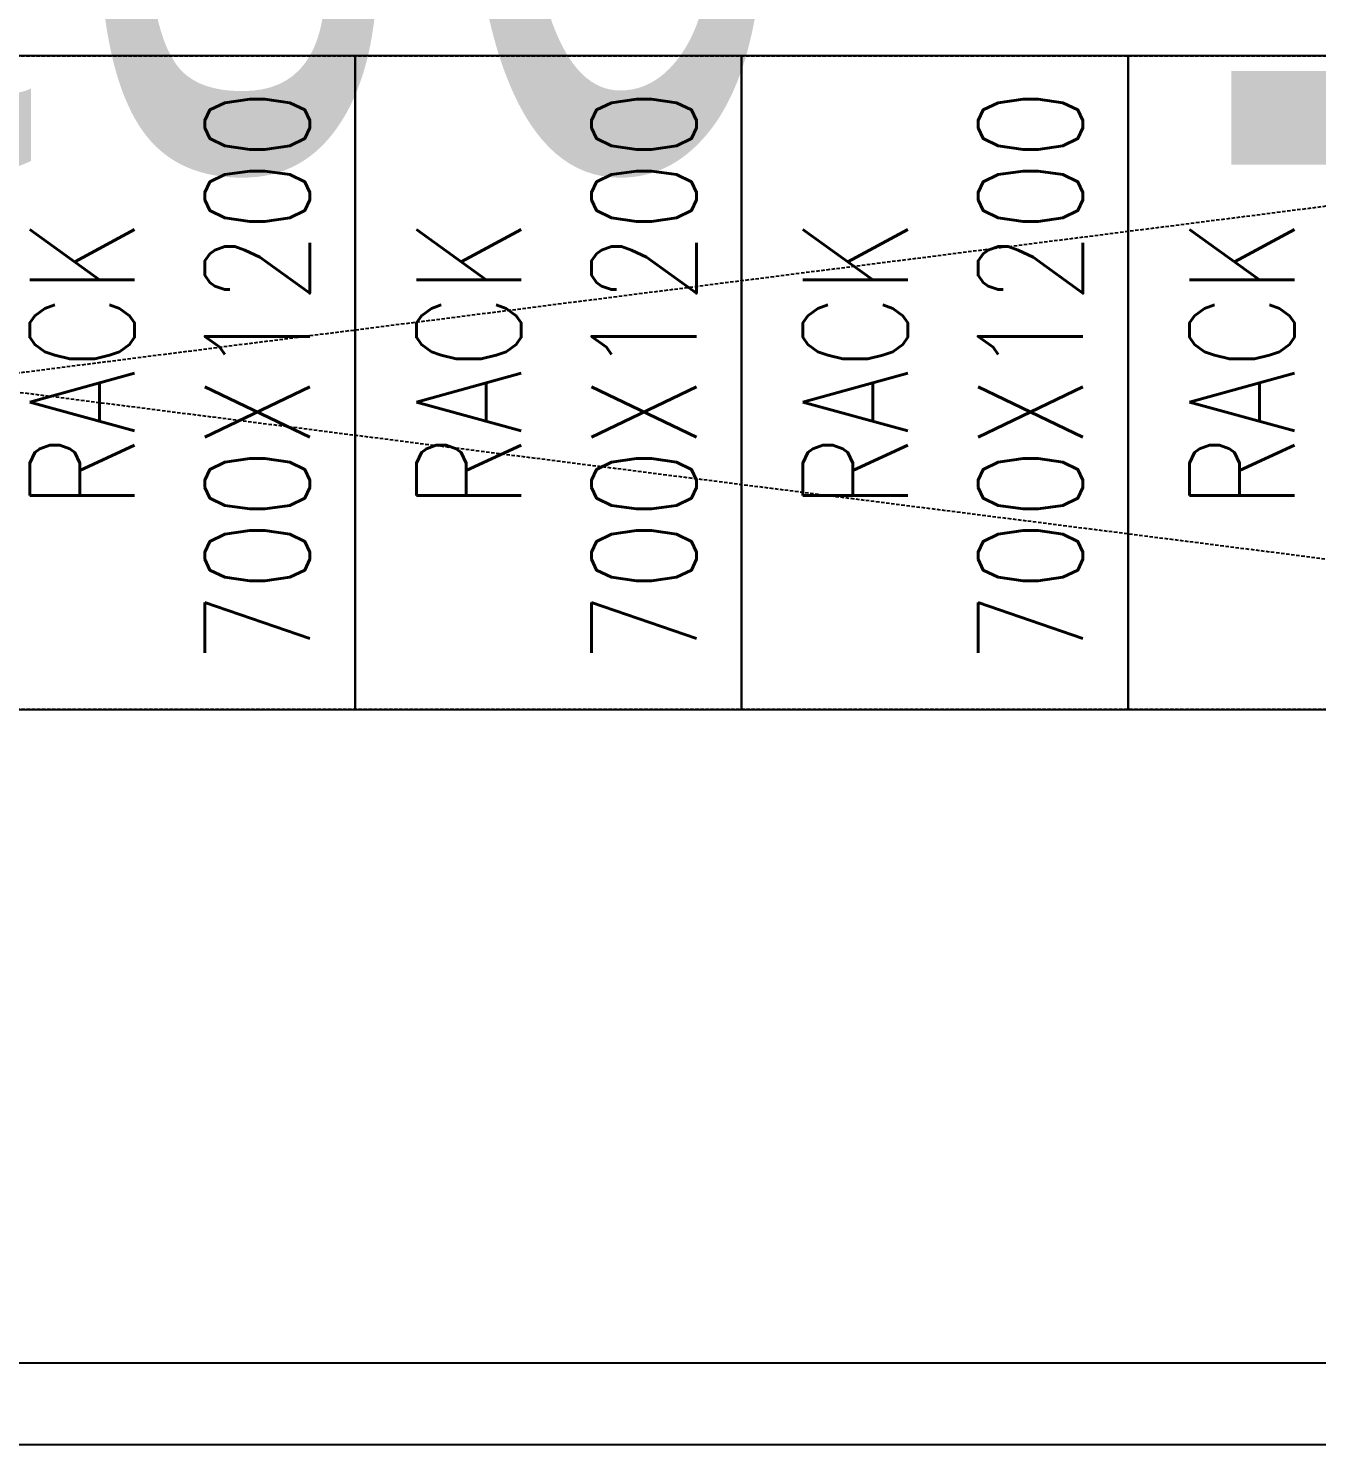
# Model space of a CAD drawing. Extents: x 225000 to 2157367, y 208400 to 840900.
# Drawn here: x 504986 to 507352, y 387052 to 389653 of the extents above; entities that cross this region are included whole.
import ezdxf
from ezdxf.enums import TextEntityAlignment as Align

# ---------------------------------------------------------------- set-up
doc = ezdxf.new("R2010")
doc.units = 0
doc.header["$LTSCALE"] = 10
doc.linetypes.add('XFDP20-DC-PH1$0$HIDDEN2', pattern=[0.1875, 0.125, -0.0625])
doc.layers.add('XFDP20-DC-PH1$0$A-EQ (PH1)', color=15, linetype='XFDP20-DC-PH1$0$HIDDEN2')
doc.layers.add('XFM2Q20-DC$0$RACK-DC1-600X1200', color=6, linetype='Continuous')
doc.styles.add('Data Center Layout_L20$0$ATS', font='monotxt', dxfattribs={"bigfont": 'BIGFONT'})
doc.styles.add('XFM2Q20-DC$0$XOL30-HVAC-EQ-L194205$0$Standard', font='txt.shx', dxfattribs={"width": 0.8, "bigfont": 'chineset.shx'})

# ---------------------------------------------------------------- blocks, each defined once
blk = doc.blocks.new('Data Center Layout_L20')
blk.add_lwpolyline([(498925.59, 192752.31), (498925.59, 187202.31), (511425.59, 187202.31), (511425.59, 187302.31), (511575.59, 187302.31), (511575.59, 187052.31), (498775.59, 187052.31), (498775.59, 192752.31)])
at = {"style": 'Data Center Layout_L20$0$ATS', "width": 0.5}
blk.add_text('Phase 1', height=1600, dxfattribs=at).set_placement((505375.59, 190202.31), align=Align.MIDDLE_CENTER)
blk = doc.blocks.new('XFDP20-DC-PH1')
at = {"layer": 'XFDP20-DC-PH1$0$A-EQ (PH1)', "ltscale": 5}
for p, q in [((509535.6, 189602.3, 0), (500125.6, 188402.3, 0)), ((500125.6, 189602.3, 0), (509535.6, 188402.3, 0))]:
    blk.add_line(p, q, dxfattribs=at)
at = {"layer": 'XFDP20-DC-PH1$0$A-EQ (PH1)', "ltscale": 5, "elevation": 0}
blk.add_lwpolyline([(509535.6, 188402.3), (500125.6, 188402.3), (500125.6, 189602.3), (509535.6, 189602.3)], close=True, dxfattribs=at)
blk = doc.blocks.new('XFM2Q20-DC')
at = {"layer": 'XFM2Q20-DC$0$RACK-DC1-600X1200'}
for points in [[(505585.6, 189602.3), (504875.6, 189602.3), (504875.6, 188402.3), (505585.6, 188402.3)], [(506295.6, 189602.3), (505585.6, 189602.3), (505585.6, 188402.3), (506295.6, 188402.3)], [(507005.6, 189602.3), (506295.6, 189602.3), (506295.6, 188402.3), (507005.6, 188402.3)], [(507715.6, 189602.3), (507005.6, 189602.3), (507005.6, 188402.3), (507715.6, 188402.3)]]:
    blk.add_lwpolyline(points, close=True, dxfattribs=at)
at = {"color": 53, "style": 'XFM2Q20-DC$0$XOL30-HVAC-EQ-L194205$0$Standard', "width": 0.8}
for s, p in [('700X1200', (505502.5, 188486.4, 0)), ('700X1200', (506212.5, 188486.4, 0)), ('700X1200', (506922.5, 188486.4, 0)), ('RACK', (505180.8, 188768.6, 0)), ('RACK', (505890.8, 188768.6, 0)), ('RACK', (506600.8, 188768.6, 0)), ('RACK', (507310.8, 188768.6, 0))]:
    blk.add_text(s, height=192.55, rotation=90, dxfattribs=at).set_placement(p)

msp = doc.modelspace()

# ---------------------------------------------------------------- block references
for name in ['Data Center Layout_L20', 'XFDP20-DC-PH1', 'XFM2Q20-DC']:
    msp.add_blockref(name, (0, 200000))

doc.saveas('drawing.dxf')
